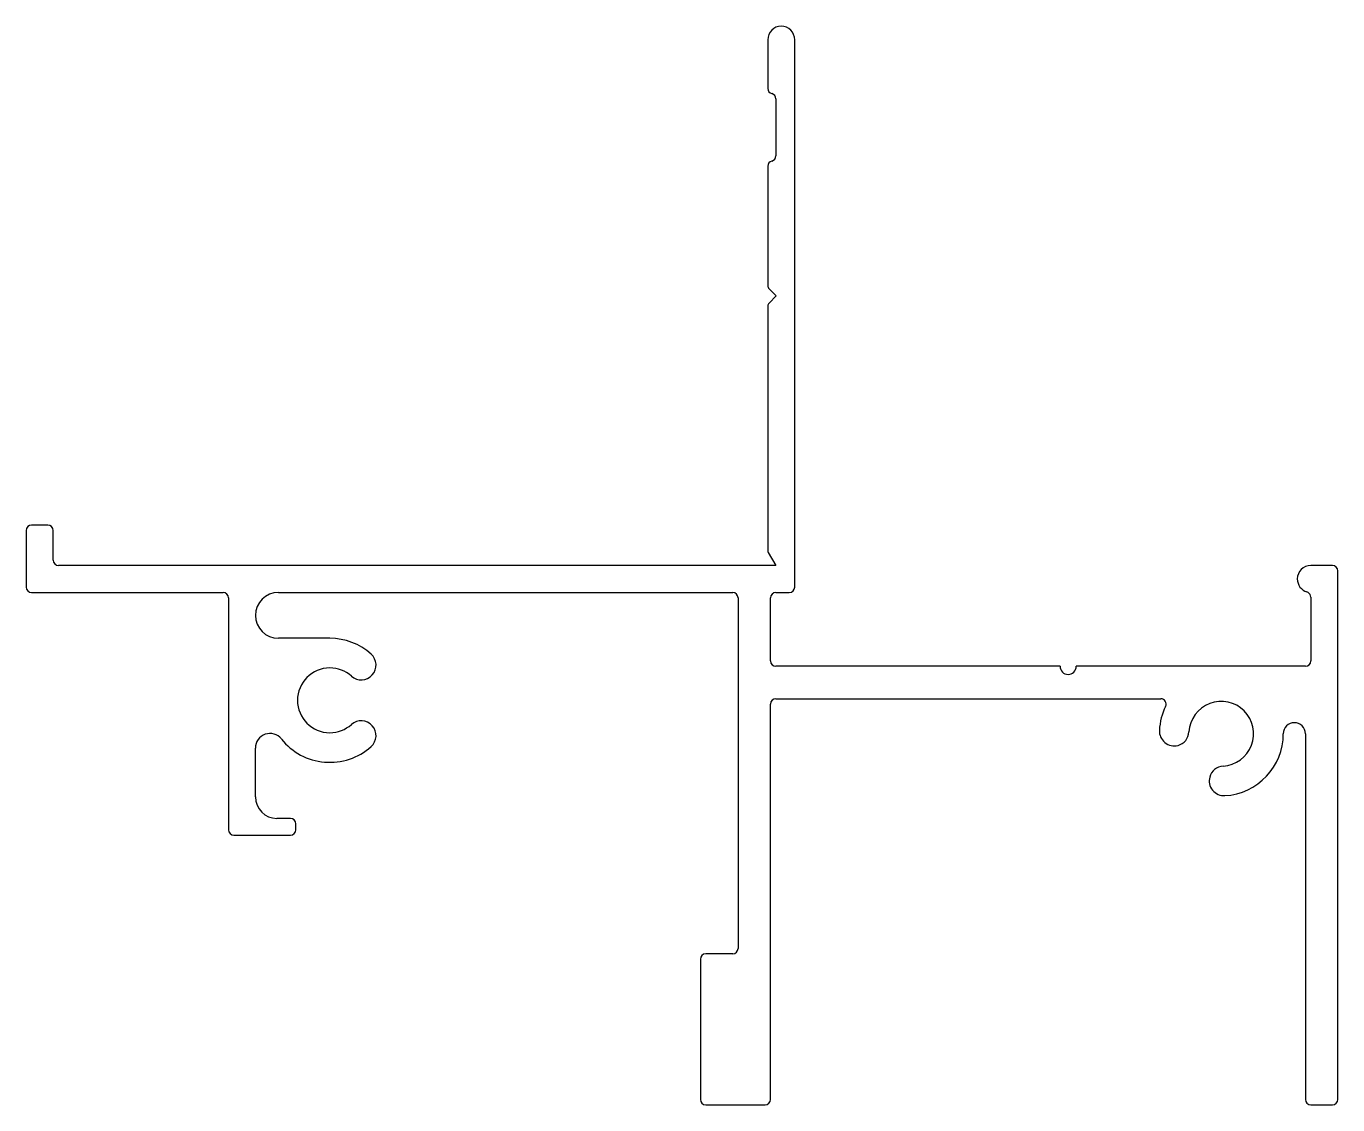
# Model space of a CAD drawing. Extents: x -21.3 to 40.5, y -16.4 to 34.4.
import ezdxf

# ---------------------------------------------------------------- set-up
doc = ezdxf.new("R2010")
doc.units = 0
doc.header["$MEASUREMENT"] = 0
doc.layers.get('0').update_dxf_attribs({"linetype": 'CONTINUOUS'})

msp = doc.modelspace()

# ---------------------------------------------------------------- linework, layer by layer
for p, q in [((13.672, 33.735), (13.672, 31.441)), ((14.942, 7.954), (14.942, 33.735)), ((14.053, 30.949), (14.053, 28.266)), ((13.672, 27.774), (13.672, 22.151)), ((13.732, 22.008), (14.069, 21.67)), ((14.069, 21.67), (13.732, 21.333)), ((13.672, 21.189), (13.672, 9.685)), ((-21.253, 10.621), (-21.253, 7.954)), ((-20.237, 10.875), (-20.999, 10.875)), ((-19.983, 9.224), (-19.983, 10.621)), ((13.699, 9.583), (14.053, 8.97)), ((14.053, 8.97), (-19.729, 8.97)), ((40.266, 8.97), (39.25, 8.97)), ((40.52, -16.176), (40.52, 8.716)), ((-20.999, 7.7), (-11.982, 7.7)), ((-11.728, 7.446), (-11.728, -3.476)), ((-9.378, 7.7), (12.021, 7.7)), ((12.275, 7.446), (12.275, -9.064)), ((13.799, 4.475), (13.799, 7.446)), ((14.053, 7.7), (14.688, 7.7)), ((39.25, 7.483), (39.25, 4.475)), ((-6.953, 5.541), (-9.378, 5.541)), ((27.439, 4.221), (14.053, 4.221)), ((38.996, 4.221), (28.201, 4.221)), ((14.053, 2.697), (32.182, 2.697)), ((13.799, -16.176), (13.799, 2.443)), ((38.996, 1.046), (38.996, -16.176)), ((-10.458, -1.926), (-10.458, 0.371)), ((-8.807, -2.942), (-9.442, -2.942)), ((-8.553, -3.476), (-8.553, -3.196)), ((-11.474, -3.73), (-8.807, -3.73)), ((10.497, -9.572), (10.497, -16.176)), ((12.021, -9.318), (10.751, -9.318)), ((10.751, -16.43), (13.545, -16.43)), ((39.25, -16.43), (40.266, -16.43))]:
    msp.add_line(p, q)
for centre, radius, start, end in [((14.307, 33.735), 0.635, 90, 180), ((14.307, 33.735), 0.635, 0, 90), ((13.926, 31.441), 0.254, 180, 255.52249), ((13.799, 30.949), 0.254, 360, 75.52249), ((13.926, 27.774), 0.254, 104.47751, 180), ((13.799, 28.266), 0.254, 284.47751, 0), ((13.875, 22.151), 0.203, 180, 225), ((13.875, 21.189), 0.203, 135, 180), ((-20.999, 10.621), 0.254, 90, 180), ((-20.237, 10.621), 0.254, 0, 90), ((13.875, 9.685), 0.203, 180, 210), ((-19.729, 9.224), 0.254, 180, 270), ((39.25, 8.335), 0.635, 90, 180), ((40.266, 8.716), 0.254, 0, 90), ((39.25, 8.335), 0.635, 180, 253.39845), ((-20.999, 7.954), 0.254, 180, 270), ((-11.982, 7.446), 0.254, 0, 90), ((-9.378, 6.621), 1.08, 90, 180), ((12.021, 7.446), 0.254, 0, 90), ((14.053, 7.446), 0.254, 90, 180), ((14.688, 7.954), 0.254, 270, 360), ((38.996, 7.483), 0.254, 58.66067, 73.39845), ((38.996, 7.483), 0.254, 360, 58.66067), ((-9.378, 6.621), 1.079, 180, 270), ((-6.953, 2.62), 2.921, 48.3177, 90), ((-5.475, 4.28), 0.698, 228.3177, 48.3177), ((14.053, 4.475), 0.254, 180, 270), ((38.996, 4.475), 0.254, 270, 0), ((-6.953, 2.62), 1.524, 90, 180), ((-6.953, 2.62), 1.524, 48.3177, 90), ((27.82, 4.221), 0.381, 180, 360), ((-6.953, 2.62), 1.524, 180, 270), ((14.053, 2.443), 0.254, 90, 180), ((32.182, 2.443), 0.254, 333.89612, 90), ((35.034, 1.046), 1.524, 45, 176.6823), ((35.034, 1.046), 2.921, 153.89612, 176.6823), ((35.034, 1.046), 1.524, 273.3177, 45), ((-6.953, 2.62), 1.524, 270, 311.6823), ((-5.475, 0.96), 0.698, 311.6823, 131.6823), ((38.475, 1.046), 0.521, 360, 180), ((-9.772, 0.371), 0.686, 38.58442, 180), ((-6.953, 2.62), 2.921, 218.58442, 311.6823), ((32.815, 1.174), 0.698, 176.6823, 285), ((32.815, 1.174), 0.698, 285, 356.6823), ((35.034, 1.046), 2.921, 273.3177, 360), ((35.162, -1.173), 0.698, 93.3177, 165), ((35.162, -1.173), 0.698, 165, 273.3177), ((-9.442, -1.926), 1.016, 180, 270), ((-8.807, -3.196), 0.254, 0, 90), ((-11.474, -3.476), 0.254, 180, 270), ((-8.807, -3.476), 0.254, 270, 360), ((12.021, -9.064), 0.254, 270, 360), ((10.751, -9.572), 0.254, 90, 180), ((10.751, -16.176), 0.254, 180, 270), ((13.545, -16.176), 0.254, 270, 0), ((39.25, -16.176), 0.254, 180, 270), ((40.266, -16.176), 0.254, 270, 0)]:
    msp.add_arc(centre, radius, start, end)

doc.saveas('drawing.dxf')
